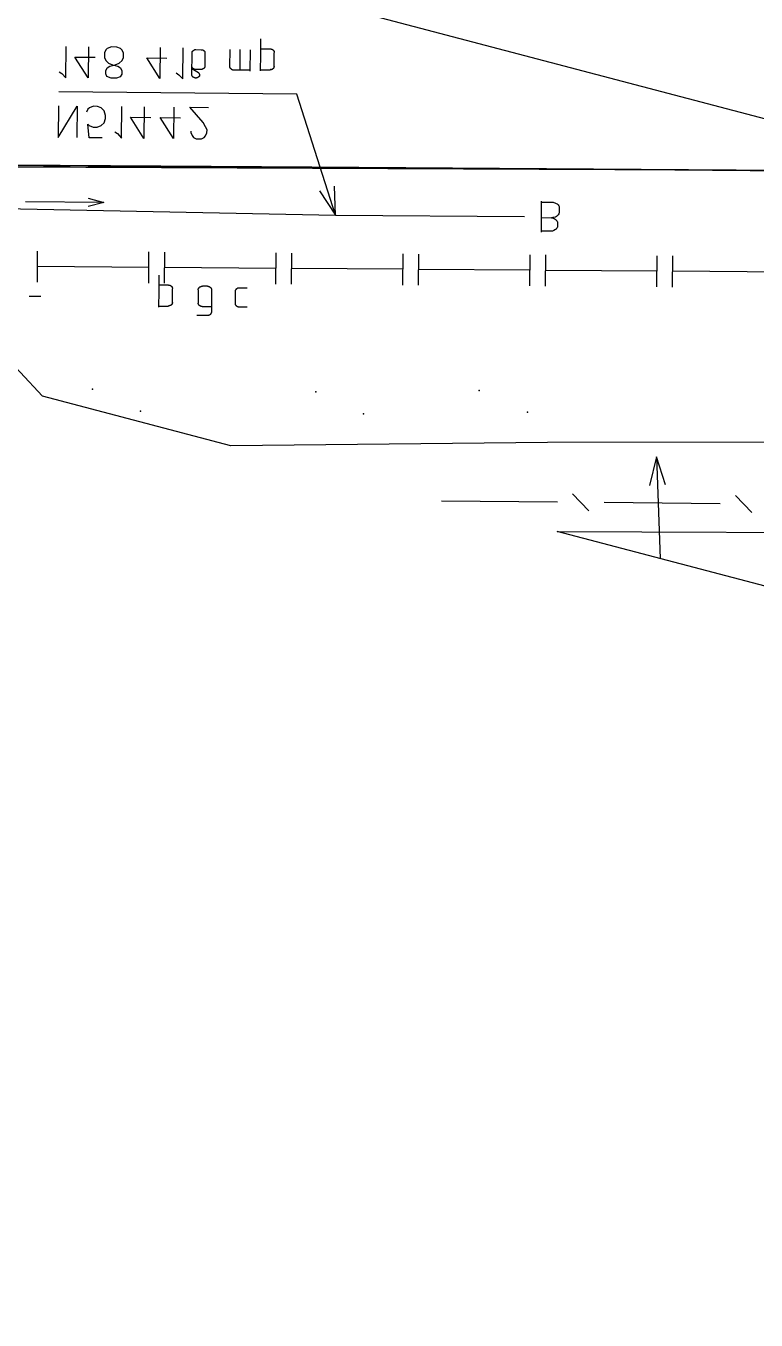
# Model space of a CAD drawing. Header units: metres. Extents: x 20 to 357, y 34 to 206.
# Drawn here: x 146.15 to 170.38, y 48.9 to 91.83 of the extents above; entities that cross this region are included whole.
import ezdxf

# ---------------------------------------------------------------- set-up
doc = ezdxf.new("R2010")
doc.units = ezdxf.units.M
for name, color, linetype in [('BOUNDARY', 7, 'Continuous'), ('CURB', 7, 'Continuous'), ('ELECTR_CABLE_COMM', 7, 'Continuous'), ('GAS', 7, 'Continuous'), ('GRASS', 7, 'Continuous'), ('OVERHEAD_POWER_LINE', 7, 'Continuous'), ('ROAD', 7, 'Continuous'), ('TREE', 7, 'Continuous'), ('WATER_PIPELINE', 7, 'Continuous')]:
    doc.layers.add(name, color=color, linetype=linetype)

msp = doc.modelspace()

# ---------------------------------------------------------------- linework, layer by layer
at = {"layer": 'BOUNDARY'}
msp.add_lwpolyline([(26.176, 126.72), (322.344, 48.898)], dxfattribs=at)
at = {"layer": 'CURB'}
msp.add_lwpolyline([(145.637, 87.149), (146.374, 87.149), (146.891, 87.149), (147.628, 87.149), (148.145, 87.138), (148.882, 87.138), (149.399, 87.138), (150.125, 87.138), (150.652, 87.127), (151.378, 87.127), (151.906, 87.127), (152.632, 87.127), (153.16, 87.116), (153.886, 87.116), (154.414, 87.116), (155.14, 87.116), (155.657, 87.105), (156.393, 87.105), (156.91, 87.105), (157.647, 87.105), (158.164, 87.094), (158.901, 87.094), (159.418, 87.094), (160.155, 87.094), (160.672, 87.083), (161.409, 87.083), (161.926, 87.083), (162.662, 87.083), (163.179, 87.072), (163.916, 87.072), (164.433, 87.072), (164.983, 87.072), (165.17, 87.072), (165.687, 87.061), (166.424, 87.061), (166.941, 87.061), (167.678, 87.05), (168.194, 87.05), (168.931, 87.039), (169.448, 87.039), (170.185, 87.028), (170.702, 87.028)], dxfattribs=at)
at = {"layer": 'ELECTR_CABLE_COMM'}
for points in [[(163.784, 76.03), (159.939, 76.063)], [(164.829, 75.744), (164.29, 76.305)], [(169.184, 75.975), (165.335, 76.019)], [(170.24, 75.689), (169.69, 76.25)]]:
    msp.add_lwpolyline(points, dxfattribs=at)
at = {"layer": 'GAS'}
for points in [[(146.539, 83.322), (146.539, 84.356)], [(150.235, 83.289), (150.235, 84.334)], [(150.751, 83.289), (150.762, 84.323)], [(154.447, 83.256), (154.458, 84.301)], [(154.964, 83.256), (154.975, 84.29)], [(158.659, 83.223), (158.67, 84.268)], [(159.176, 83.223), (159.187, 84.257)], [(162.871, 83.201), (162.882, 84.235)], [(163.388, 83.19), (163.399, 84.235)], [(167.084, 83.168), (167.095, 84.202)], [(167.601, 83.157), (167.612, 84.202)], [(150.235, 83.806), (146.539, 83.839)], [(154.447, 83.773), (150.751, 83.806)], [(158.659, 83.751), (154.964, 83.773)], [(162.871, 83.718), (159.187, 83.74)], [(150.564, 82.497), (150.575, 83.025), (150.575, 83.025), (150.575, 83.553)], [(167.095, 83.685), (163.399, 83.707)], [(171.307, 83.652), (167.612, 83.685)], [(146.264, 82.86), (146.649, 82.86)], [(150.883, 83.223), (150.575, 83.223)], [(150.883, 83.223), (150.894, 83.223), (150.894, 83.223), (150.905, 83.223), (150.905, 83.223), (150.916, 83.223), (150.916, 83.223), (150.927, 83.223), (150.927, 83.223), (150.938, 83.223), (150.938, 83.223), (150.938, 83.212), (150.938, 83.212), (150.949, 83.212), (150.949, 83.212), (150.96, 83.212), (150.96, 83.212), (150.96, 83.201), (150.96, 83.201), (150.971, 83.19), (150.971, 83.19), (150.982, 83.19), (150.982, 83.19), (150.982, 83.179), (150.982, 83.179), (150.993, 83.179), (150.993, 83.179), (150.993, 83.168), (150.993, 83.168), (151.004, 83.168), (151.004, 83.168), (151.004, 83.157), (151.004, 83.157), (151.004, 83.146), (151.004, 83.146), (151.004, 83.135), (151.004, 83.135), (151.015, 83.135), (151.015, 83.135), (151.015, 83.124), (151.015, 83.124), (151.015, 83.113)], [(151.015, 82.64), (151.015, 83.102)], [(152.313, 83.069), (152.313, 82.332), (152.313, 82.332), (152.313, 82.321), (152.313, 82.321), (152.302, 82.31), (152.302, 82.31), (152.302, 82.299), (152.302, 82.299), (152.291, 82.288), (152.291, 82.288), (152.291, 82.277), (152.291, 82.277), (152.291, 82.266), (152.291, 82.266), (152.28, 82.266), (152.28, 82.266), (152.269, 82.255), (152.269, 82.255), (152.269, 82.244), (152.269, 82.244), (152.258, 82.244), (152.258, 82.244), (152.247, 82.233), (152.247, 82.233), (152.236, 82.233), (152.236, 82.233), (152.225, 82.233), (152.225, 82.233), (152.225, 82.222), (152.225, 82.222), (152.214, 82.222), (152.214, 82.222), (152.203, 82.222), (152.203, 82.222), (152.192, 82.222), (152.192, 82.222), (152.181, 82.222), (152.181, 82.222), (151.829, 82.222)], [(151.873, 83.069), (151.873, 83.08), (151.873, 83.08), (151.873, 83.091), (151.873, 83.091), (151.873, 83.102), (151.873, 83.102), (151.884, 83.102), (151.884, 83.102), (151.884, 83.113), (151.884, 83.113), (151.895, 83.124), (151.895, 83.124), (151.895, 83.135), (151.895, 83.135), (151.906, 83.146), (151.906, 83.146), (151.917, 83.146), (151.917, 83.146), (151.917, 83.157), (151.917, 83.157), (151.928, 83.168), (151.928, 83.168), (151.939, 83.168), (151.939, 83.168), (151.95, 83.168), (151.95, 83.168), (151.95, 83.179), (151.95, 83.179), (151.961, 83.179), (151.961, 83.179), (151.972, 83.179), (151.972, 83.179), (151.983, 83.19), (151.983, 83.19), (151.994, 83.19), (151.994, 83.19), (152.005, 83.19), (152.005, 83.19), (152.016, 83.19)], [(151.873, 83.069), (151.873, 82.629)], [(152.181, 83.19), (152.016, 83.19)], [(152.181, 83.19), (152.192, 83.19), (152.192, 83.19), (152.203, 83.19), (152.203, 83.19), (152.214, 83.19), (152.214, 83.19), (152.214, 83.179), (152.214, 83.179), (152.225, 83.179), (152.225, 83.179), (152.236, 83.179), (152.236, 83.179), (152.247, 83.168), (152.247, 83.168), (152.258, 83.168), (152.258, 83.168), (152.258, 83.157), (152.258, 83.157), (152.269, 83.157), (152.269, 83.157), (152.28, 83.146), (152.28, 83.146), (152.291, 83.146), (152.291, 83.146), (152.291, 83.135), (152.291, 83.135), (152.291, 83.124), (152.291, 83.124), (152.302, 83.124), (152.302, 83.124), (152.302, 83.113), (152.302, 83.113), (152.313, 83.102), (152.313, 83.102), (152.313, 83.091), (152.313, 83.091), (152.313, 83.08), (152.313, 83.08), (152.313, 83.069)], [(153.105, 82.607), (153.105, 83.036), (153.105, 83.036), (153.105, 83.047), (153.105, 83.047), (153.105, 83.058), (153.105, 83.058), (153.116, 83.058), (153.116, 83.058), (153.116, 83.069), (153.116, 83.069), (153.127, 83.08), (153.127, 83.08), (153.127, 83.091), (153.127, 83.091), (153.127, 83.102), (153.127, 83.102), (153.138, 83.102), (153.138, 83.102), (153.149, 83.102), (153.149, 83.102), (153.16, 83.113), (153.16, 83.113), (153.16, 83.124), (153.16, 83.124), (153.171, 83.124), (153.171, 83.124), (153.182, 83.135), (153.182, 83.135), (153.193, 83.135), (153.193, 83.135), (153.204, 83.135), (153.204, 83.135), (153.215, 83.135), (153.215, 83.135), (153.226, 83.135), (153.226, 83.135), (153.237, 83.135), (153.237, 83.135), (153.49, 83.135)], [(150.564, 82.53), (150.883, 82.53)], [(151.015, 82.651), (151.015, 82.64), (151.015, 82.64), (151.015, 82.629), (151.015, 82.629), (151.004, 82.618), (151.004, 82.618), (151.004, 82.607), (151.004, 82.607), (151.004, 82.596), (151.004, 82.596), (150.993, 82.585), (150.993, 82.585), (150.982, 82.585), (150.982, 82.585), (150.971, 82.574), (150.971, 82.574), (150.971, 82.563), (150.971, 82.563), (150.96, 82.563), (150.96, 82.563), (150.96, 82.552), (150.96, 82.552), (150.949, 82.552), (150.949, 82.552), (150.938, 82.552), (150.938, 82.552), (150.927, 82.552), (150.927, 82.552), (150.927, 82.541), (150.927, 82.541), (150.916, 82.541), (150.916, 82.541), (150.905, 82.541), (150.905, 82.541), (150.894, 82.541), (150.894, 82.541), (150.883, 82.541)], [(152.005, 82.519), (151.994, 82.519), (151.994, 82.519), (151.983, 82.519), (151.983, 82.519), (151.972, 82.519), (151.972, 82.519), (151.961, 82.519), (151.961, 82.519), (151.961, 82.53), (151.961, 82.53), (151.95, 82.53), (151.95, 82.53), (151.939, 82.53), (151.939, 82.53), (151.939, 82.541), (151.939, 82.541), (151.928, 82.541), (151.928, 82.541), (151.917, 82.541), (151.917, 82.541), (151.917, 82.552), (151.917, 82.552), (151.906, 82.563), (151.906, 82.563), (151.895, 82.563), (151.895, 82.563), (151.895, 82.574), (151.895, 82.574), (151.884, 82.574), (151.884, 82.574), (151.895, 82.585), (151.895, 82.585), (151.884, 82.585), (151.884, 82.585), (151.884, 82.596), (151.884, 82.596), (151.884, 82.607), (151.884, 82.607), (151.873, 82.607), (151.873, 82.607), (151.873, 82.618), (151.873, 82.618), (151.873, 82.629)], [(152.005, 82.519), (152.313, 82.519)], [(153.49, 82.497), (153.237, 82.497), (153.237, 82.497), (153.226, 82.497), (153.226, 82.497), (153.215, 82.497), (153.215, 82.497), (153.204, 82.497), (153.204, 82.497), (153.193, 82.508), (153.193, 82.508), (153.182, 82.508), (153.182, 82.508), (153.171, 82.508), (153.171, 82.508), (153.16, 82.519), (153.16, 82.519), (153.149, 82.519), (153.149, 82.519), (153.149, 82.53), (153.149, 82.53), (153.138, 82.53), (153.138, 82.53), (153.138, 82.541), (153.138, 82.541), (153.127, 82.541), (153.127, 82.541), (153.127, 82.552), (153.127, 82.552), (153.116, 82.563), (153.116, 82.563), (153.116, 82.574), (153.116, 82.574), (153.105, 82.574), (153.105, 82.574), (153.105, 82.585), (153.105, 82.585), (153.105, 82.596), (153.105, 82.596), (153.105, 82.607)], [(167.073, 77.526), (166.842, 76.58)], [(167.37, 76.602), (167.073, 77.526), (167.198, 74.155)]]:
    msp.add_lwpolyline(points, dxfattribs=at)
at = {"layer": 'GRASS'}
for points in [[(142.272, 87.226), (149.707, 87.171), (149.872, 87.171), (150.048, 87.171), (150.224, 87.171), (150.399, 87.171), (150.575, 87.171), (155.228, 87.138), (164.983, 87.072), (182.833, 86.94), (193.402, 86.973), (201.651, 86.995), (205.918, 87.006), (209.119, 86.962), (209.217, 86.962), (212.297, 86.929), (213.595, 86.907), (218.764, 86.841)], [(222.404, 78.087), (215.585, 77.944), (214.618, 77.922), (213.848, 77.933), (205.998, 77.966), (205.995, 77.944), (205.896, 77.944), (202.685, 77.966), (198.428, 78.01), (190.202, 78.043), (163.454, 78.01), (152.95, 77.9), (146.706, 79.54), (141.513, 85.115)]]:
    msp.add_lwpolyline(points, dxfattribs=at)
msp.add_lwpolyline([(175.002, 75.007), (179.325, 75.029), (187.793, 75.062), (194.139, 75.084), (213.848, 75.051), (214.002, 69.53), (211.494, 62.516), (163.782, 75.053)], close=True, dxfattribs=at)
at = {"layer": 'OVERHEAD_POWER_LINE'}
for points in [[(148.739, 85.972), (146.143, 85.994)], [(148.222, 86.115), (148.739, 85.972), (148.739, 85.972), (148.222, 85.84)]]:
    msp.add_lwpolyline(points, dxfattribs=at)
at = {"layer": 'ROAD'}
msp.add_lwpolyline([(189.377, 100.457), (184.549, 86.951), (184.538, 86.951), (184.494, 86.951), (184.395, 86.951), (184.263, 86.951), (184.076, 86.951), (183.867, 86.951), (183.614, 86.951), (183.339, 86.951), (183.031, 86.951), (182.833, 86.94), (182.69, 86.951), (182.338, 86.951), (164.983, 87.072), (155.635, 87.138), (142.272, 87.226)], dxfattribs=at)
at = {"layer": 'TREE'}
for p in [(148.36, 79.774), (155.767, 79.686), (161.195, 79.736), (149.955, 79.041), (162.79, 79.008), (157.356, 78.953)]:
    msp.add_point(p, dxfattribs=at)
at = {"layer": 'WATER_PIPELINE'}
for points in [[(147.254, 90.306), (147.342, 90.251), (147.342, 90.251), (147.474, 90.097), (147.474, 90.097), (147.485, 91.142)], [(148.233, 91.131), (148.222, 90.097), (148.222, 90.097), (147.782, 90.79), (147.782, 90.79), (148.453, 90.79)], [(148.981, 90.086), (148.838, 90.141), (148.838, 90.141), (148.805, 90.24), (148.805, 90.24), (148.805, 90.339), (148.805, 90.339), (148.849, 90.438), (148.849, 90.438), (148.937, 90.493), (148.937, 90.493), (149.113, 90.537), (149.113, 90.537), (149.245, 90.592), (149.245, 90.592), (149.344, 90.68), (149.344, 90.68), (149.388, 90.779), (149.388, 90.779), (149.388, 90.922), (149.388, 90.922), (149.344, 91.021), (149.344, 91.021), (149.289, 91.076), (149.289, 91.076), (149.168, 91.12), (149.168, 91.12), (148.992, 91.131), (148.992, 91.131), (148.849, 91.076), (148.849, 91.076), (148.805, 91.032), (148.805, 91.032), (148.761, 90.933), (148.761, 90.933), (148.761, 90.779), (148.761, 90.779), (148.805, 90.68), (148.805, 90.68), (148.893, 90.592), (148.893, 90.592), (149.025, 90.537), (149.025, 90.537), (149.201, 90.493), (149.201, 90.493), (149.289, 90.438), (149.289, 90.438), (149.333, 90.339), (149.333, 90.339), (149.333, 90.229), (149.333, 90.229), (149.278, 90.13), (149.278, 90.13), (149.157, 90.086), (149.157, 90.086), (148.981, 90.086)], [(150.608, 91.109), (150.597, 90.075), (150.597, 90.075), (150.169, 90.768), (150.169, 90.768), (150.828, 90.757)], [(151.136, 90.273), (151.224, 90.207), (151.224, 90.207), (151.356, 90.064), (151.356, 90.064), (151.367, 91.098)], [(151.675, 90.933), (151.675, 90.944), (151.675, 90.944), (151.675, 90.955), (151.675, 90.955), (151.675, 90.966), (151.675, 90.966), (151.675, 90.977), (151.675, 90.977), (151.686, 90.977), (151.686, 90.977), (151.686, 90.988), (151.686, 90.988), (151.697, 90.988), (151.697, 90.988), (151.697, 90.999), (151.697, 90.999), (151.708, 90.999), (151.708, 90.999), (151.708, 91.01), (151.708, 91.01), (151.719, 91.01), (151.719, 91.01), (151.73, 91.021), (151.73, 91.021), (151.741, 91.021), (151.741, 91.021), (151.741, 91.032), (151.741, 91.032), (151.752, 91.032), (151.752, 91.032), (151.763, 91.043), (151.763, 91.043), (151.774, 91.043), (151.774, 91.043), (151.785, 91.043), (151.785, 91.043), (151.796, 91.043)], [(151.796, 91.043), (151.972, 91.032)], [(151.972, 91.032), (151.983, 91.032), (151.983, 91.032), (151.994, 91.032), (151.994, 91.032), (152.005, 91.032), (152.005, 91.032), (152.016, 91.032), (152.016, 91.032), (152.027, 91.032), (152.027, 91.032), (152.038, 91.021), (152.038, 91.021), (152.049, 91.021), (152.049, 91.021), (152.049, 91.01), (152.049, 91.01), (152.06, 91.01), (152.06, 91.01), (152.06, 90.999), (152.06, 90.999), (152.071, 90.999), (152.071, 90.999), (152.082, 90.988), (152.082, 90.988), (152.093, 90.977), (152.093, 90.977), (152.093, 90.966), (152.093, 90.966), (152.093, 90.955), (152.093, 90.955), (152.093, 90.944), (152.093, 90.944), (152.093, 90.933)], [(153.589, 90.361), (153.05, 90.361), (153.05, 90.361), (153.039, 90.361), (153.039, 90.361), (153.028, 90.361), (153.028, 90.361), (153.017, 90.361), (153.017, 90.361), (153.006, 90.372), (153.006, 90.372), (152.995, 90.372), (152.995, 90.372), (152.984, 90.372), (152.984, 90.372), (152.984, 90.383), (152.984, 90.383), (152.973, 90.394), (152.973, 90.394), (152.962, 90.394), (152.962, 90.394), (152.962, 90.405), (152.962, 90.405), (152.951, 90.405), (152.951, 90.405), (152.94, 90.405), (152.94, 90.405), (152.94, 90.416), (152.94, 90.416), (152.94, 90.427), (152.94, 90.427), (152.929, 90.438), (152.929, 90.438), (152.929, 90.449), (152.929, 90.449), (152.918, 90.449), (152.918, 90.449), (152.918, 90.46), (152.918, 90.46), (152.918, 90.471), (152.918, 90.471), (152.929, 91.043)], [(153.259, 90.361), (153.259, 91.043)], [(153.589, 90.328), (153.6, 91.032)], [(153.941, 90.339), (153.952, 90.867), (153.952, 90.867), (153.952, 91.394)], [(154.26, 91.054), (153.952, 91.054)], [(154.26, 91.065), (154.271, 91.065), (154.271, 91.065), (154.282, 91.065), (154.282, 91.065), (154.293, 91.054), (154.293, 91.054), (154.304, 91.054), (154.304, 91.054), (154.315, 91.054), (154.315, 91.054), (154.326, 91.043), (154.326, 91.043), (154.337, 91.043), (154.337, 91.043), (154.348, 91.032), (154.348, 91.032), (154.359, 91.032), (154.359, 91.032), (154.359, 91.021), (154.359, 91.021), (154.37, 91.021), (154.37, 91.021), (154.381, 91.01), (154.381, 91.01), (154.37, 90.999), (154.37, 90.999), (154.381, 90.999), (154.381, 90.999), (154.392, 90.988), (154.392, 90.988), (154.392, 90.977), (154.392, 90.977), (154.392, 90.966), (154.392, 90.966), (154.392, 90.955), (154.392, 90.955), (154.392, 90.944)], [(151.785, 90.086), (151.774, 90.086), (151.774, 90.086), (151.774, 90.097), (151.774, 90.097), (151.763, 90.097), (151.763, 90.097), (151.752, 90.097), (151.752, 90.097), (151.741, 90.097), (151.741, 90.097), (151.741, 90.108), (151.741, 90.108), (151.73, 90.108), (151.73, 90.108), (151.719, 90.119), (151.719, 90.119), (151.708, 90.119), (151.708, 90.119), (151.697, 90.119), (151.697, 90.119), (151.697, 90.13), (151.697, 90.13), (151.686, 90.141), (151.686, 90.141), (151.675, 90.152), (151.675, 90.152), (151.675, 90.163), (151.675, 90.163), (151.675, 90.174), (151.675, 90.174), (151.664, 90.185), (151.664, 90.185), (151.664, 90.196), (151.664, 90.196), (151.664, 90.207), (151.664, 90.207), (151.675, 90.933)], [(152.093, 90.933), (152.093, 90.493)], [(154.392, 90.471), (154.392, 90.933)], [(151.796, 90.383), (151.785, 90.383), (151.785, 90.383), (151.774, 90.383), (151.774, 90.383), (151.763, 90.383), (151.763, 90.383), (151.752, 90.383), (151.752, 90.383), (151.752, 90.394), (151.752, 90.394), (151.741, 90.394), (151.741, 90.394), (151.73, 90.394), (151.73, 90.394), (151.73, 90.405), (151.73, 90.405), (151.719, 90.405), (151.719, 90.405), (151.708, 90.416), (151.708, 90.416), (151.697, 90.416), (151.697, 90.416), (151.697, 90.427), (151.697, 90.427), (151.686, 90.427), (151.686, 90.427), (151.686, 90.438), (151.686, 90.438), (151.686, 90.449), (151.686, 90.449), (151.675, 90.449), (151.675, 90.449), (151.675, 90.46), (151.675, 90.46), (151.675, 90.471), (151.675, 90.471), (151.664, 90.471), (151.664, 90.471), (151.664, 90.482), (151.664, 90.482), (151.664, 90.493)], [(151.664, 90.416), (151.884, 90.284), (151.884, 90.284), (151.884, 90.273), (151.884, 90.273), (151.895, 90.262), (151.895, 90.262), (151.906, 90.251), (151.906, 90.251), (151.906, 90.24), (151.906, 90.24), (151.917, 90.229), (151.917, 90.229), (151.917, 90.218), (151.917, 90.218), (151.917, 90.207), (151.917, 90.207), (151.917, 90.196), (151.917, 90.196), (151.917, 90.185), (151.917, 90.185), (151.917, 90.174), (151.917, 90.174), (151.917, 90.163), (151.917, 90.163), (151.906, 90.163), (151.906, 90.163), (151.906, 90.152), (151.906, 90.152), (151.906, 90.141), (151.906, 90.141), (151.895, 90.141), (151.895, 90.141), (151.895, 90.13), (151.895, 90.13), (151.884, 90.13), (151.884, 90.13), (151.884, 90.119), (151.884, 90.119), (151.873, 90.119), (151.873, 90.119), (151.862, 90.108), (151.862, 90.108), (151.851, 90.108), (151.851, 90.108), (151.851, 90.097), (151.851, 90.097), (151.84, 90.097), (151.84, 90.097), (151.829, 90.097), (151.829, 90.097), (151.818, 90.097), (151.818, 90.097), (151.807, 90.086), (151.807, 90.086), (151.796, 90.086), (151.796, 90.086), (151.785, 90.086)], [(151.961, 90.383), (151.796, 90.383)], [(152.093, 90.493), (152.093, 90.482), (152.093, 90.482), (152.093, 90.471), (152.093, 90.471), (152.093, 90.46), (152.093, 90.46), (152.082, 90.449), (152.082, 90.449), (152.082, 90.438), (152.082, 90.438), (152.071, 90.438), (152.071, 90.438), (152.071, 90.427), (152.071, 90.427), (152.06, 90.416), (152.06, 90.416), (152.049, 90.416), (152.049, 90.416), (152.049, 90.405), (152.049, 90.405), (152.038, 90.405), (152.038, 90.405), (152.027, 90.405), (152.027, 90.405), (152.027, 90.394), (152.027, 90.394), (152.016, 90.394), (152.016, 90.394), (152.005, 90.394), (152.005, 90.394), (152.005, 90.383), (152.005, 90.383), (151.994, 90.383), (151.994, 90.383), (151.983, 90.383), (151.983, 90.383), (151.972, 90.383), (151.972, 90.383), (151.961, 90.383)], [(153.941, 90.372), (154.26, 90.372)], [(154.392, 90.482), (154.392, 90.471), (154.392, 90.471), (154.381, 90.46), (154.381, 90.46), (154.381, 90.449), (154.381, 90.449), (154.381, 90.438), (154.381, 90.438), (154.37, 90.427), (154.37, 90.427), (154.37, 90.416), (154.37, 90.416), (154.359, 90.416), (154.359, 90.416), (154.359, 90.405), (154.359, 90.405), (154.348, 90.405), (154.348, 90.405), (154.337, 90.405), (154.337, 90.405), (154.337, 90.394), (154.337, 90.394), (154.326, 90.383), (154.326, 90.383), (154.315, 90.383), (154.315, 90.383), (154.304, 90.383), (154.304, 90.383), (154.304, 90.372), (154.304, 90.372), (154.293, 90.372), (154.293, 90.372), (154.282, 90.372), (154.282, 90.372), (154.271, 90.383), (154.271, 90.383), (154.26, 90.383)], [(155.899, 86.357), (156.426, 85.543), (156.426, 85.543), (155.14, 89.558), (155.14, 89.558), (147.243, 89.635)], [(147.232, 89.173), (147.221, 88.128), (147.221, 88.128), (147.859, 89.162), (147.859, 89.162), (147.848, 88.128)], [(148.684, 88.117), (148.255, 88.117), (148.255, 88.117), (148.211, 88.568), (148.211, 88.568), (148.255, 88.524), (148.255, 88.524), (148.387, 88.469), (148.387, 88.469), (148.519, 88.469), (148.519, 88.469), (148.651, 88.524), (148.651, 88.524), (148.75, 88.612), (148.75, 88.612), (148.794, 88.755), (148.794, 88.755), (148.794, 88.854), (148.794, 88.854), (148.75, 89.008), (148.75, 89.008), (148.651, 89.107), (148.651, 89.107), (148.53, 89.151), (148.53, 89.151), (148.398, 89.162), (148.398, 89.162), (148.266, 89.107), (148.266, 89.107), (148.211, 89.063), (148.211, 89.063), (148.167, 88.964)], [(149.102, 88.315), (149.19, 88.26), (149.19, 88.26), (149.322, 88.106), (149.322, 88.106), (149.333, 89.151)], [(150.081, 89.14), (150.07, 88.095), (150.07, 88.095), (149.63, 88.799), (149.63, 88.799), (150.3, 88.788)], [(151.059, 89.129), (151.048, 88.095), (151.048, 88.095), (150.608, 88.788), (150.608, 88.788), (151.279, 88.777)], [(151.631, 88.337), (151.631, 88.293), (151.631, 88.293), (151.675, 88.194), (151.675, 88.194), (151.719, 88.128), (151.719, 88.128), (151.807, 88.084), (151.807, 88.084), (151.983, 88.084), (151.983, 88.084), (152.071, 88.128), (152.071, 88.128), (152.115, 88.183), (152.115, 88.183), (152.159, 88.282), (152.159, 88.282), (152.17, 88.381), (152.17, 88.381), (152.115, 88.48), (152.115, 88.48), (152.038, 88.623), (152.038, 88.623), (151.598, 89.129), (151.598, 89.129), (152.214, 89.118)], [(156.426, 85.543), (156.393, 86.511)], [(126.171, 86.159), (156.426, 85.543)], [(163.256, 84.983), (163.256, 86.016)], [(163.256, 85.983), (163.641, 85.983), (163.641, 85.983), (163.663, 85.972), (163.663, 85.972), (163.696, 85.961), (163.696, 85.961), (163.74, 85.939), (163.74, 85.939), (163.773, 85.928), (163.773, 85.928), (163.806, 85.895), (163.806, 85.895), (163.828, 85.862), (163.828, 85.862), (163.839, 85.84), (163.839, 85.84), (163.839, 85.818), (163.839, 85.818), (163.839, 85.62), (163.839, 85.62), (163.828, 85.587), (163.828, 85.587), (163.806, 85.554), (163.806, 85.554), (163.773, 85.521), (163.773, 85.521), (163.751, 85.499), (163.751, 85.499), (163.718, 85.477), (163.718, 85.477), (163.663, 85.466), (163.663, 85.466), (163.63, 85.466), (163.63, 85.466), (163.586, 85.456), (163.586, 85.456), (163.641, 85.445), (163.641, 85.445), (163.674, 85.434), (163.674, 85.434), (163.707, 85.412), (163.707, 85.412), (163.74, 85.39), (163.74, 85.39), (163.751, 85.368), (163.751, 85.368), (163.773, 85.346), (163.773, 85.346), (163.784, 85.313), (163.784, 85.313), (163.784, 85.291), (163.784, 85.291), (163.784, 85.17), (163.784, 85.17), (163.784, 85.159), (163.784, 85.159), (163.773, 85.126), (163.773, 85.126), (163.751, 85.104), (163.751, 85.104), (163.74, 85.082), (163.74, 85.082), (163.718, 85.071), (163.718, 85.071), (163.663, 85.038), (163.663, 85.038), (163.619, 85.016), (163.619, 85.016), (163.586, 85.016), (163.586, 85.016), (163.256, 85.016)], [(156.426, 85.543), (162.695, 85.499)], [(163.256, 85.466), (163.586, 85.456)]]:
    msp.add_lwpolyline(points, dxfattribs=at)

doc.saveas('drawing.dxf')
